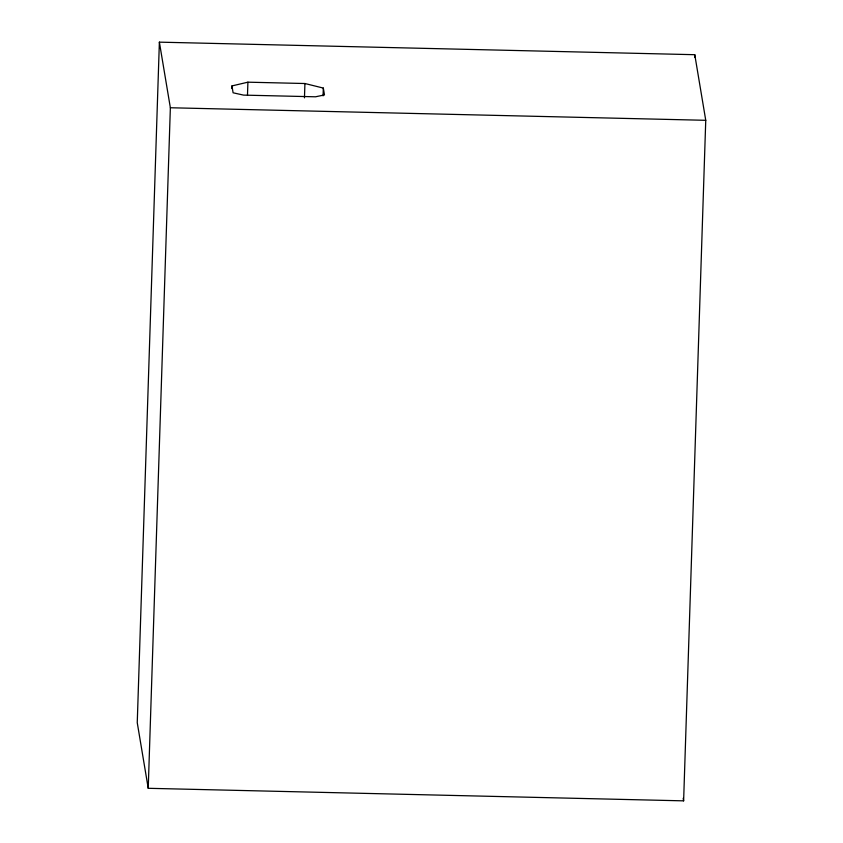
<?xml version="1.0" encoding="UTF-8"?>
<svg xmlns="http://www.w3.org/2000/svg" width="843" height="843" viewBox="0 0 843 843"><rect width="100%" height="100%" fill="white"/><g stroke="black" fill="none" stroke-linecap="round" stroke-linejoin="round"><path stroke-width="1.26" d="M159.38 42.15L137.251 722.693L148.231 788.3L683.62 800.85L705.749 120.307L694.769 54.7L159.38 42.15L170.36 107.756L148.231 788.3M231.867 88.536L231.951 85.923L247.905 82.182L304.924 83.52L323.322 88.072L324.471 94.932L315.524 96.797L243.553 95.111L233.1 92.793L231.951 85.923M247.484 95.206L247.905 82.182M304.46 97.851L304.924 83.52M323.069 95.881L323.322 88.072M694.685 57.335L694.769 54.7M170.36 107.756L705.749 120.307M683.188 798.279L683.62 800.85"/></g></svg>
